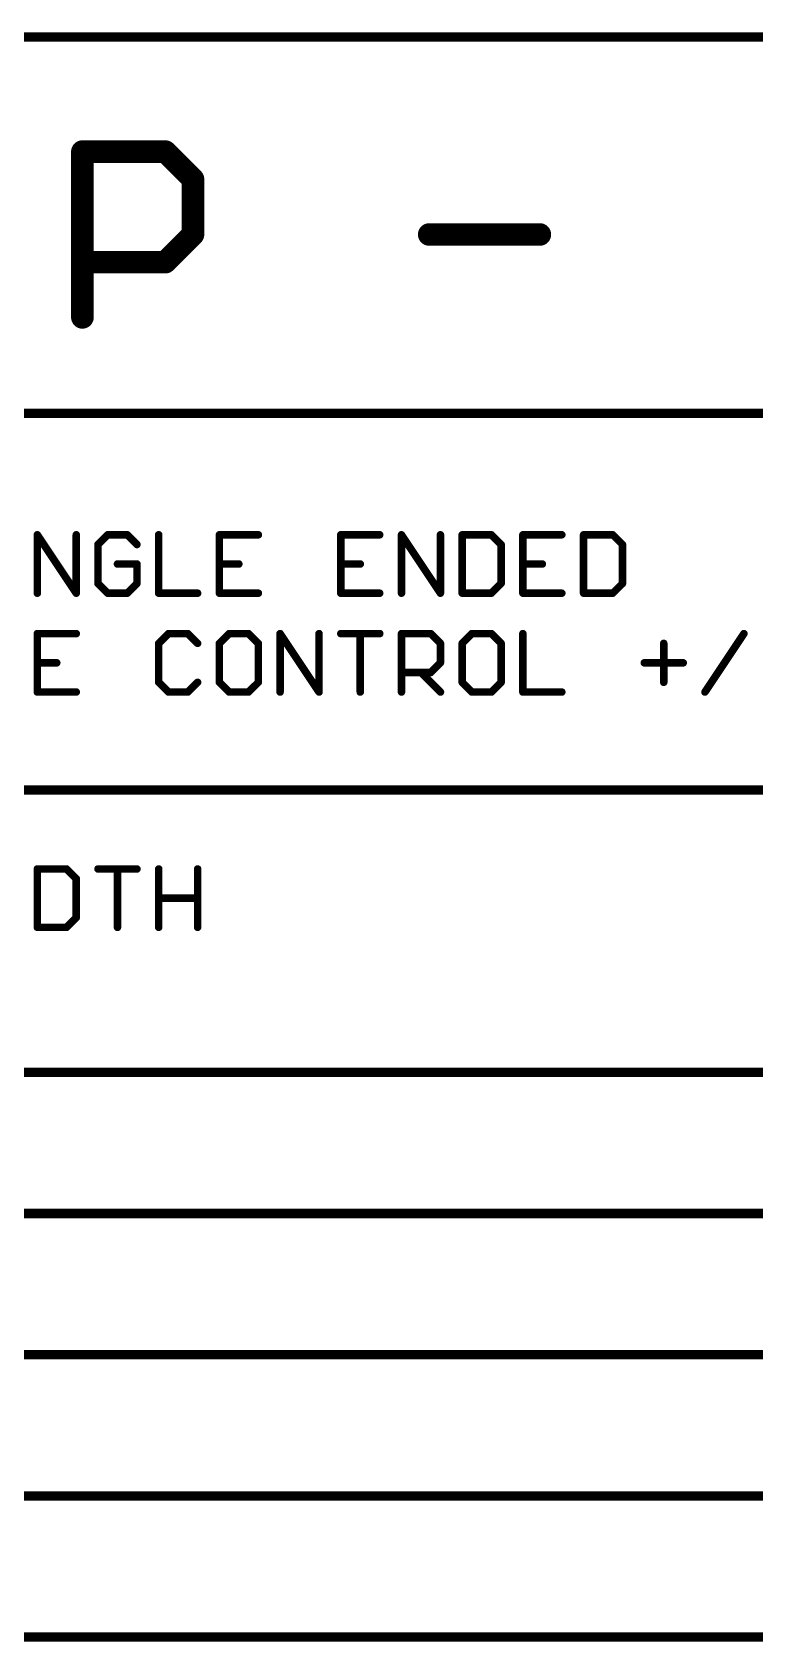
# Model space of a CAD drawing. Extents: x -51 to 158, y -52 to 51.
# Drawn here: x 99.6 to 109.35, y -50.23 to -28.51 of the extents above; entities that cross this region are included whole.
import ezdxf

# ---------------------------------------------------------------- set-up
doc = ezdxf.new("R2010")
doc.units = 0
doc.layers.add('25', color=253, linetype='CONTINUOUS')

msp = doc.modelspace()

# ---------------------------------------------------------------- linework, layer by layer
at = {"layer": '25'}
for points, const_width in [([(63.5, -28.575), (157.48, -28.575)], 0.127), ([(100.2798, -32.3596), (100.2798, -30.1225)], 0.3048), ([(100.2798, -30.1225), (101.3983, -30.1225)], 0.3048), ([(101.3983, -30.1225), (101.7712, -30.4953)], 0.3048), ([(101.7712, -30.4953), (101.7712, -31.241)], 0.3048), ([(101.7712, -31.241), (101.3983, -31.6139)], 0.3048), ([(104.9574, -31.241), (106.4488, -31.241)], 0.3048), ([(101.3983, -31.6139), (100.2798, -31.6139)], 0.3048), ([(91.44, -33.655), (113.665, -33.655)], 0.127), ([(99.6716, -36.0807), (99.6716, -35.2926)], 0.1016), ([(99.6716, -35.2926), (100.1969, -36.0807)], 0.1016), ([(100.1969, -36.0807), (100.1969, -35.2926)], 0.1016), ([(100.6215, -35.2926), (100.4901, -35.424)], 0.1016), ([(100.4901, -35.424), (100.4901, -35.9494)], 0.1016), ([(100.8842, -35.2926), (100.6215, -35.2926)], 0.1016), ([(101.0155, -35.424), (100.8842, -35.2926)], 0.1016), ([(101.3087, -35.2926), (101.3087, -36.0807)], 0.1016), ([(102.6527, -35.2926), (102.1273, -35.2926)], 0.1016), ([(102.1273, -35.2926), (102.1273, -36.0807)], 0.1016), ([(104.2898, -35.2926), (103.7645, -35.2926)], 0.1016), ([(103.7645, -35.2926), (103.7645, -36.0807)], 0.1016), ([(104.583, -36.0807), (104.583, -35.2926)], 0.1016), ([(104.583, -35.2926), (105.1084, -36.0807)], 0.1016), ([(105.1084, -36.0807), (105.1084, -35.2926)], 0.1016), ([(105.4016, -35.2926), (105.4016, -36.0807)], 0.1016), ([(105.7956, -35.2926), (105.4016, -35.2926)], 0.1016), ([(105.927, -35.424), (105.7956, -35.2926)], 0.1016), ([(105.927, -35.9494), (105.927, -35.424)], 0.1016), ([(106.7456, -35.2926), (106.2202, -35.2926)], 0.1016), ([(106.2202, -35.2926), (106.2202, -36.0807)], 0.1016), ([(107.0388, -35.2926), (107.0388, -36.0807)], 0.1016), ([(107.4328, -35.2926), (107.0388, -35.2926)], 0.1016), ([(107.5642, -35.424), (107.4328, -35.2926)], 0.1016), ([(107.5642, -35.9494), (107.5642, -35.424)], 0.1016), ([(101.0155, -35.6867), (100.7528, -35.6867)], 0.1016), ([(101.0155, -35.9494), (101.0155, -35.6867)], 0.1016), ([(102.1273, -35.6867), (102.39, -35.6867)], 0.1016), ([(103.7645, -35.6867), (104.0271, -35.6867)], 0.1016), ([(106.2202, -35.6867), (106.4829, -35.6867)], 0.1016), ([(100.4901, -35.9494), (100.6215, -36.0807)], 0.1016), ([(100.6215, -36.0807), (100.8842, -36.0807)], 0.1016), ([(100.8842, -36.0807), (101.0155, -35.9494)], 0.1016), ([(101.3087, -36.0807), (101.8341, -36.0807)], 0.1016), ([(102.1273, -36.0807), (102.6527, -36.0807)], 0.1016), ([(103.7645, -36.0807), (104.2898, -36.0807)], 0.1016), ([(105.4016, -36.0807), (105.7956, -36.0807)], 0.1016), ([(105.7956, -36.0807), (105.927, -35.9494)], 0.1016), ([(106.2202, -36.0807), (106.7456, -36.0807)], 0.1016), ([(107.0388, -36.0807), (107.4328, -36.0807)], 0.1016), ([(107.4328, -36.0807), (107.5642, -35.9494)], 0.1016), ([(100.1969, -36.6261), (99.6716, -36.6261)], 0.1016), ([(99.6716, -36.6261), (99.6716, -37.4142)], 0.1016), ([(101.4401, -36.6261), (101.3087, -36.7575)], 0.1016), ([(101.7028, -36.6261), (101.4401, -36.6261)], 0.1016), ([(101.8341, -36.7575), (101.7028, -36.6261)], 0.1016), ([(102.2586, -36.6261), (102.1273, -36.7575)], 0.1016), ([(102.5213, -36.6261), (102.2586, -36.6261)], 0.1016), ([(102.6527, -36.7575), (102.5213, -36.6261)], 0.1016), ([(102.9459, -37.4142), (102.9459, -36.6261)], 0.1016), ([(102.9459, -36.6261), (103.4713, -37.4142)], 0.1016), ([(103.4713, -37.4142), (103.4713, -36.6261)], 0.1016), ([(103.7645, -36.6261), (104.2898, -36.6261)], 0.1016), ([(104.0271, -37.4142), (104.0271, -36.6261)], 0.1016), ([(104.583, -37.4142), (104.583, -36.6261)], 0.1016), ([(104.583, -36.6261), (104.9771, -36.6261)], 0.1016), ([(104.9771, -36.6261), (105.1084, -36.7575)], 0.1016), ([(105.533, -36.6261), (105.4016, -36.7575)], 0.1016), ([(105.7956, -36.6261), (105.533, -36.6261)], 0.1016), ([(105.927, -36.7575), (105.7956, -36.6261)], 0.1016), ([(106.2202, -36.6261), (106.2202, -37.4142)], 0.1016), ([(108.6759, -37.4142), (109.2013, -36.6261)], 0.1016), ([(101.3087, -36.7575), (101.3087, -37.2829)], 0.1016), ([(102.1273, -36.7575), (102.1273, -37.2829)], 0.1016), ([(102.6527, -37.2829), (102.6527, -36.7575)], 0.1016), ([(105.1084, -36.7575), (105.1084, -37.0202)], 0.1016), ([(105.4016, -36.7575), (105.4016, -37.2829)], 0.1016), ([(105.927, -37.2829), (105.927, -36.7575)], 0.1016), ([(108.12, -36.7575), (108.12, -37.2829)], 0.1016), ([(99.6716, -37.0202), (99.9343, -37.0202)], 0.1016), ([(104.9771, -37.1515), (104.583, -37.1515)], 0.1016), ([(104.8457, -37.1515), (105.1084, -37.4142)], 0.1016), ([(105.1084, -37.0202), (104.9771, -37.1515)], 0.1016), ([(107.8573, -37.0202), (108.3827, -37.0202)], 0.1016), ([(101.3087, -37.2829), (101.4401, -37.4142)], 0.1016), ([(101.7028, -37.4142), (101.8341, -37.2829)], 0.1016), ([(102.1273, -37.2829), (102.2586, -37.4142)], 0.1016), ([(102.5213, -37.4142), (102.6527, -37.2829)], 0.1016), ([(105.4016, -37.2829), (105.533, -37.4142)], 0.1016), ([(105.7956, -37.4142), (105.927, -37.2829)], 0.1016), ([(99.6716, -37.4142), (100.1969, -37.4142)], 0.1016), ([(101.4401, -37.4142), (101.7028, -37.4142)], 0.1016), ([(102.2586, -37.4142), (102.5213, -37.4142)], 0.1016), ([(105.533, -37.4142), (105.7956, -37.4142)], 0.1016), ([(106.2202, -37.4142), (106.7456, -37.4142)], 0.1016), ([(78.105, -38.735), (157.48, -38.735)], 0.127), ([(99.6716, -39.8011), (99.6716, -40.5892)], 0.1016), ([(100.0656, -39.8011), (99.6716, -39.8011)], 0.1016), ([(100.1969, -39.9325), (100.0656, -39.8011)], 0.1016), ([(100.1969, -40.4579), (100.1969, -39.9325)], 0.1016), ([(100.4901, -39.8011), (101.0155, -39.8011)], 0.1016), ([(100.7528, -40.5892), (100.7528, -39.8011)], 0.1016), ([(101.3087, -40.5892), (101.3087, -39.8011)], 0.1016), ([(101.8341, -39.8011), (101.8341, -40.5892)], 0.1016), ([(101.3087, -40.1952), (101.8341, -40.1952)], 0.1016), ([(99.6716, -40.5892), (100.0656, -40.5892)], 0.1016), ([(100.0656, -40.5892), (100.1969, -40.4579)], 0.1016), ([(63.5, -42.545), (157.48, -42.545)], 0.127), ([(63.5, -44.45), (157.48, -44.45)], 0.127), ([(63.5, -46.355), (157.48, -46.355)], 0.127), ([(63.5, -48.26), (157.48, -48.26)], 0.127), ([(113.665, -50.165), (91.44, -50.165)], 0.127)]:
    msp.add_lwpolyline(points, dxfattribs=dict(at, const_width=const_width))
for points, const_width in [([(100.356, -30.1225, 1), (100.2036, -30.1225)], 0.1524), ([(100.2798, -30.0463, 1), (100.2798, -30.1987)], 0.1524), ([(101.4522, -30.0686, 1), (101.3444, -30.1764)], 0.1524), ([(101.3983, -30.1987, 1), (101.3983, -30.0463)], 0.1524), ([(101.8474, -30.4953, 1), (101.695, -30.4953)], 0.1524), ([(101.7173, -30.5492, 1), (101.825, -30.4415)], 0.1524), ([(101.695, -31.241, 1), (101.8474, -31.241)], 0.1524), ([(101.825, -31.2949, 1), (101.7173, -31.1872)], 0.1524), ([(104.9574, -31.1648, 1), (104.9574, -31.3172)], 0.1524), ([(106.4488, -31.3172, 1), (106.4488, -31.1648)], 0.1524), ([(100.2798, -31.5377, 1), (100.2798, -31.6901)], 0.1524), ([(101.3444, -31.56, 1), (101.4522, -31.6678)], 0.1524), ([(101.3983, -31.6901, 1), (101.3983, -31.5377)], 0.1524), ([(100.2036, -32.3596, 1), (100.356, -32.3596)], 0.1524), ([(99.6927, -35.2785, 1), (99.6504, -35.3067)], 0.0508), ([(99.697, -35.2926, 1), (99.6462, -35.2926)], 0.0508), ([(100.2223, -35.2926, 1), (100.1715, -35.2926)], 0.0508), ([(100.5155, -35.424, 1), (100.4647, -35.424)], 0.0508), ([(100.4722, -35.406, 1), (100.5081, -35.4419)], 0.0508), ([(100.6215, -35.2672, 1), (100.6215, -35.318)], 0.0508), ([(100.6394, -35.3106, 1), (100.6035, -35.2747)], 0.0508), ([(100.9021, -35.2747, 1), (100.8662, -35.3106)], 0.0508), ([(100.8842, -35.318, 1), (100.8842, -35.2672)], 0.0508), ([(100.9976, -35.4419, 1), (101.0335, -35.406)], 0.0508), ([(101.3341, -35.2926, 1), (101.2833, -35.2926)], 0.0508), ([(102.1273, -35.2672, 1), (102.1273, -35.318)], 0.0508), ([(102.1527, -35.2926, 1), (102.1019, -35.2926)], 0.0508), ([(102.6527, -35.318, 1), (102.6527, -35.2672)], 0.0508), ([(103.7645, -35.2672, 1), (103.7645, -35.318)], 0.0508), ([(103.7899, -35.2926, 1), (103.7391, -35.2926)], 0.0508), ([(104.2898, -35.318, 1), (104.2898, -35.2672)], 0.0508), ([(104.6084, -35.2926, 1), (104.5576, -35.2926)], 0.0508), ([(104.6042, -35.2785, 1), (104.5619, -35.3067)], 0.0508), ([(105.1338, -35.2926, 1), (105.083, -35.2926)], 0.0508), ([(105.427, -35.2926, 1), (105.3762, -35.2926)], 0.0508), ([(105.4016, -35.2672, 1), (105.4016, -35.318)], 0.0508), ([(105.8136, -35.2747, 1), (105.7777, -35.3106)], 0.0508), ([(105.7956, -35.318, 1), (105.7956, -35.2672)], 0.0508), ([(105.9524, -35.424, 1), (105.9016, -35.424)], 0.0508), ([(105.909, -35.4419, 1), (105.945, -35.406)], 0.0508), ([(106.2202, -35.2672, 1), (106.2202, -35.318)], 0.0508), ([(106.2456, -35.2926, 1), (106.1948, -35.2926)], 0.0508), ([(106.7456, -35.318, 1), (106.7456, -35.2672)], 0.0508), ([(107.0642, -35.2926, 1), (107.0134, -35.2926)], 0.0508), ([(107.0388, -35.2672, 1), (107.0388, -35.318)], 0.0508), ([(107.4508, -35.2747, 1), (107.4148, -35.3106)], 0.0508), ([(107.4328, -35.318, 1), (107.4328, -35.2672)], 0.0508), ([(107.5896, -35.424, 1), (107.5388, -35.424)], 0.0508), ([(107.5462, -35.4419, 1), (107.5821, -35.406)], 0.0508), ([(100.7528, -35.6613, 1), (100.7528, -35.7121)], 0.0508), ([(101.0409, -35.6867, 1), (100.9901, -35.6867)], 0.0508), ([(101.0155, -35.7121, 1), (101.0155, -35.6613)], 0.0508), ([(102.1273, -35.6613, 1), (102.1273, -35.7121)], 0.0508), ([(102.39, -35.7121, 1), (102.39, -35.6613)], 0.0508), ([(103.7645, -35.6613, 1), (103.7645, -35.7121)], 0.0508), ([(104.0271, -35.7121, 1), (104.0271, -35.6613)], 0.0508), ([(106.2202, -35.6613, 1), (106.2202, -35.7121)], 0.0508), ([(106.4829, -35.7121, 1), (106.4829, -35.6613)], 0.0508), ([(100.1758, -36.0948, 1), (100.2181, -36.0666)], 0.0508), ([(100.4647, -35.9494, 1), (100.5155, -35.9494)], 0.0508), ([(100.5081, -35.9314, 1), (100.4722, -35.9673)], 0.0508), ([(100.6215, -36.0553, 1), (100.6215, -36.1061)], 0.0508), ([(100.6035, -36.0987, 1), (100.6394, -36.0627)], 0.0508), ([(100.8662, -36.0627, 1), (100.9021, -36.0987)], 0.0508), ([(100.8842, -36.1061, 1), (100.8842, -36.0553)], 0.0508), ([(100.9901, -35.9494, 1), (101.0409, -35.9494)], 0.0508), ([(101.0335, -35.9673, 1), (100.9976, -35.9314)], 0.0508), ([(101.3087, -36.0553, 1), (101.3087, -36.1061)], 0.0508), ([(101.8341, -36.1061, 1), (101.8341, -36.0553)], 0.0508), ([(102.1273, -36.0553, 1), (102.1273, -36.1061)], 0.0508), ([(102.6527, -36.1061, 1), (102.6527, -36.0553)], 0.0508), ([(103.7645, -36.0553, 1), (103.7645, -36.1061)], 0.0508), ([(104.2898, -36.1061, 1), (104.2898, -36.0553)], 0.0508), ([(105.0873, -36.0948, 1), (105.1295, -36.0666)], 0.0508), ([(105.4016, -36.0553, 1), (105.4016, -36.1061)], 0.0508), ([(105.7777, -36.0627, 1), (105.8136, -36.0987)], 0.0508), ([(105.7956, -36.1061, 1), (105.7956, -36.0553)], 0.0508), ([(105.9016, -35.9494, 1), (105.9524, -35.9494)], 0.0508), ([(105.945, -35.9673, 1), (105.909, -35.9314)], 0.0508), ([(106.2202, -36.0553, 1), (106.2202, -36.1061)], 0.0508), ([(106.7456, -36.1061, 1), (106.7456, -36.0553)], 0.0508), ([(107.0388, -36.0553, 1), (107.0388, -36.1061)], 0.0508), ([(107.4148, -36.0627, 1), (107.4508, -36.0987)], 0.0508), ([(107.4328, -36.1061, 1), (107.4328, -36.0553)], 0.0508), ([(107.5388, -35.9494, 1), (107.5896, -35.9494)], 0.0508), ([(107.5821, -35.9673, 1), (107.5462, -35.9314)], 0.0508), ([(99.6462, -36.0807, 1), (99.697, -36.0807)], 0.0508), ([(100.1715, -36.0807, 1), (100.2223, -36.0807)], 0.0508), ([(101.2833, -36.0807, 1), (101.3341, -36.0807)], 0.0508), ([(102.1019, -36.0807, 1), (102.1527, -36.0807)], 0.0508), ([(103.7391, -36.0807, 1), (103.7899, -36.0807)], 0.0508), ([(104.5576, -36.0807, 1), (104.6084, -36.0807)], 0.0508), ([(105.083, -36.0807, 1), (105.1338, -36.0807)], 0.0508), ([(105.3762, -36.0807, 1), (105.427, -36.0807)], 0.0508), ([(106.1948, -36.0807, 1), (106.2456, -36.0807)], 0.0508), ([(107.0134, -36.0807, 1), (107.0642, -36.0807)], 0.0508), ([(99.6716, -36.6007, 1), (99.6716, -36.6515)], 0.0508), ([(99.697, -36.6261, 1), (99.6462, -36.6261)], 0.0508), ([(100.1969, -36.6515, 1), (100.1969, -36.6007)], 0.0508), ([(101.4401, -36.6007, 1), (101.4401, -36.6515)], 0.0508), ([(101.458, -36.6441, 1), (101.4221, -36.6082)], 0.0508), ([(101.7207, -36.6082, 1), (101.6848, -36.6441)], 0.0508), ([(101.7028, -36.6515, 1), (101.7028, -36.6007)], 0.0508), ([(102.2586, -36.6007, 1), (102.2586, -36.6515)], 0.0508), ([(102.2766, -36.6441, 1), (102.2407, -36.6082)], 0.0508), ([(102.5393, -36.6082, 1), (102.5034, -36.6441)], 0.0508), ([(102.5213, -36.6515, 1), (102.5213, -36.6007)], 0.0508), ([(102.967, -36.612, 1), (102.9247, -36.6402)], 0.0508), ([(102.9713, -36.6261, 1), (102.9205, -36.6261)], 0.0508), ([(103.4967, -36.6261, 1), (103.4459, -36.6261)], 0.0508), ([(103.7645, -36.6007, 1), (103.7645, -36.6515)], 0.0508), ([(104.0525, -36.6261, 1), (104.0017, -36.6261)], 0.0508), ([(104.2898, -36.6515, 1), (104.2898, -36.6007)], 0.0508), ([(104.6084, -36.6261, 1), (104.5576, -36.6261)], 0.0508), ([(104.583, -36.6007, 1), (104.583, -36.6515)], 0.0508), ([(104.995, -36.6082, 1), (104.9591, -36.6441)], 0.0508), ([(104.9771, -36.6515, 1), (104.9771, -36.6007)], 0.0508), ([(105.533, -36.6007, 1), (105.533, -36.6515)], 0.0508), ([(105.5509, -36.6441, 1), (105.515, -36.6082)], 0.0508), ([(105.8136, -36.6082, 1), (105.7777, -36.6441)], 0.0508), ([(105.7956, -36.6515, 1), (105.7956, -36.6007)], 0.0508), ([(106.2456, -36.6261, 1), (106.1948, -36.6261)], 0.0508), ([(109.2224, -36.6402, 1), (109.1802, -36.612)], 0.0508), ([(101.3341, -36.7575, 1), (101.2833, -36.7575)], 0.0508), ([(101.2908, -36.7395, 1), (101.3267, -36.7754)], 0.0508), ([(101.8161, -36.7754, 1), (101.8521, -36.7395)], 0.0508), ([(102.1527, -36.7575, 1), (102.1019, -36.7575)], 0.0508), ([(102.1093, -36.7395, 1), (102.1453, -36.7754)], 0.0508), ([(102.6781, -36.7575, 1), (102.6273, -36.7575)], 0.0508), ([(102.6347, -36.7754, 1), (102.6706, -36.7395)], 0.0508), ([(105.1338, -36.7575, 1), (105.083, -36.7575)], 0.0508), ([(105.0905, -36.7754, 1), (105.1264, -36.7395)], 0.0508), ([(105.427, -36.7575, 1), (105.3762, -36.7575)], 0.0508), ([(105.3837, -36.7395, 1), (105.4196, -36.7754)], 0.0508), ([(105.9524, -36.7575, 1), (105.9016, -36.7575)], 0.0508), ([(105.909, -36.7754, 1), (105.945, -36.7395)], 0.0508), ([(108.1454, -36.7575, 1), (108.0946, -36.7575)], 0.0508), ([(99.6716, -36.9948, 1), (99.6716, -37.0456)], 0.0508), ([(99.9343, -37.0456, 1), (99.9343, -36.9948)], 0.0508), ([(104.583, -37.1261, 1), (104.583, -37.1769)], 0.0508), ([(104.8637, -37.1335, 1), (104.8278, -37.1695)], 0.0508), ([(104.9591, -37.1335, 1), (104.995, -37.1695)], 0.0508), ([(104.9771, -37.1769, 1), (104.9771, -37.1261)], 0.0508), ([(105.083, -37.0202, 1), (105.1338, -37.0202)], 0.0508), ([(105.1264, -37.0381, 1), (105.0905, -37.0022)], 0.0508), ([(107.8573, -36.9948, 1), (107.8573, -37.0456)], 0.0508), ([(108.3827, -37.0456, 1), (108.3827, -36.9948)], 0.0508), ([(101.2833, -37.2829, 1), (101.3341, -37.2829)], 0.0508), ([(101.3267, -37.2649, 1), (101.2908, -37.3008)], 0.0508), ([(101.8521, -37.3008, 1), (101.8161, -37.2649)], 0.0508), ([(102.1453, -37.2649, 1), (102.1093, -37.3008)], 0.0508), ([(102.1019, -37.2829, 1), (102.1527, -37.2829)], 0.0508), ([(102.6273, -37.2829, 1), (102.6781, -37.2829)], 0.0508), ([(102.6706, -37.3008, 1), (102.6347, -37.2649)], 0.0508), ([(105.3762, -37.2829, 1), (105.427, -37.2829)], 0.0508), ([(105.4196, -37.2649, 1), (105.3837, -37.3008)], 0.0508), ([(105.9016, -37.2829, 1), (105.9524, -37.2829)], 0.0508), ([(105.945, -37.3008, 1), (105.909, -37.2649)], 0.0508), ([(108.0946, -37.2829, 1), (108.1454, -37.2829)], 0.0508), ([(99.6716, -37.3888, 1), (99.6716, -37.4396)], 0.0508), ([(99.6462, -37.4142, 1), (99.697, -37.4142)], 0.0508), ([(100.1969, -37.4396, 1), (100.1969, -37.3888)], 0.0508), ([(101.4401, -37.3888, 1), (101.4401, -37.4396)], 0.0508), ([(101.4221, -37.4322, 1), (101.458, -37.3962)], 0.0508), ([(101.6848, -37.3962, 1), (101.7207, -37.4322)], 0.0508), ([(101.7028, -37.4396, 1), (101.7028, -37.3888)], 0.0508), ([(102.2586, -37.3888, 1), (102.2586, -37.4396)], 0.0508), ([(102.2407, -37.4322, 1), (102.2766, -37.3962)], 0.0508), ([(102.5034, -37.3962, 1), (102.5393, -37.4322)], 0.0508), ([(102.5213, -37.4396, 1), (102.5213, -37.3888)], 0.0508), ([(102.9205, -37.4142, 1), (102.9713, -37.4142)], 0.0508), ([(103.4459, -37.4142, 1), (103.4967, -37.4142)], 0.0508), ([(103.4501, -37.4283, 1), (103.4924, -37.4001)], 0.0508), ([(104.0017, -37.4142, 1), (104.0525, -37.4142)], 0.0508), ([(104.5576, -37.4142, 1), (104.6084, -37.4142)], 0.0508), ([(105.0905, -37.4322, 1), (105.1264, -37.3962)], 0.0508), ([(105.533, -37.3888, 1), (105.533, -37.4396)], 0.0508), ([(105.515, -37.4322, 1), (105.5509, -37.3962)], 0.0508), ([(105.7777, -37.3962, 1), (105.8136, -37.4322)], 0.0508), ([(105.7956, -37.4396, 1), (105.7956, -37.3888)], 0.0508), ([(106.2202, -37.3888, 1), (106.2202, -37.4396)], 0.0508), ([(106.1948, -37.4142, 1), (106.2456, -37.4142)], 0.0508), ([(106.7456, -37.4396, 1), (106.7456, -37.3888)], 0.0508), ([(108.6548, -37.4001, 1), (108.6971, -37.4283)], 0.0508), ([(99.697, -39.8011, 1), (99.6462, -39.8011)], 0.0508), ([(99.6716, -39.7757, 1), (99.6716, -39.8265)], 0.0508), ([(100.0836, -39.7832, 1), (100.0476, -39.8191)], 0.0508), ([(100.0656, -39.8265, 1), (100.0656, -39.7757)], 0.0508), ([(100.2223, -39.9325, 1), (100.1715, -39.9325)], 0.0508), ([(100.179, -39.9504, 1), (100.2149, -39.9145)], 0.0508), ([(100.4901, -39.7757, 1), (100.4901, -39.8265)], 0.0508), ([(100.7782, -39.8011, 1), (100.7274, -39.8011)], 0.0508), ([(101.0155, -39.8265, 1), (101.0155, -39.7757)], 0.0508), ([(101.3341, -39.8011, 1), (101.2833, -39.8011)], 0.0508), ([(101.8595, -39.8011, 1), (101.8087, -39.8011)], 0.0508), ([(101.3087, -40.1698, 1), (101.3087, -40.2206)], 0.0508), ([(101.8341, -40.2206, 1), (101.8341, -40.1698)], 0.0508), ([(99.6716, -40.5638, 1), (99.6716, -40.6146)], 0.0508), ([(99.6462, -40.5892, 1), (99.697, -40.5892)], 0.0508), ([(100.0476, -40.5712, 1), (100.0836, -40.6072)], 0.0508), ([(100.0656, -40.6146, 1), (100.0656, -40.5638)], 0.0508), ([(100.1715, -40.4579, 1), (100.2223, -40.4579)], 0.0508), ([(100.2149, -40.4758, 1), (100.179, -40.4399)], 0.0508), ([(100.7274, -40.5892, 1), (100.7782, -40.5892)], 0.0508), ([(101.2833, -40.5892, 1), (101.3341, -40.5892)], 0.0508), ([(101.8087, -40.5892, 1), (101.8595, -40.5892)], 0.0508)]:
    msp.add_lwpolyline(points, format="xyb", dxfattribs=dict(at, const_width=const_width))

doc.saveas('drawing.dxf')
